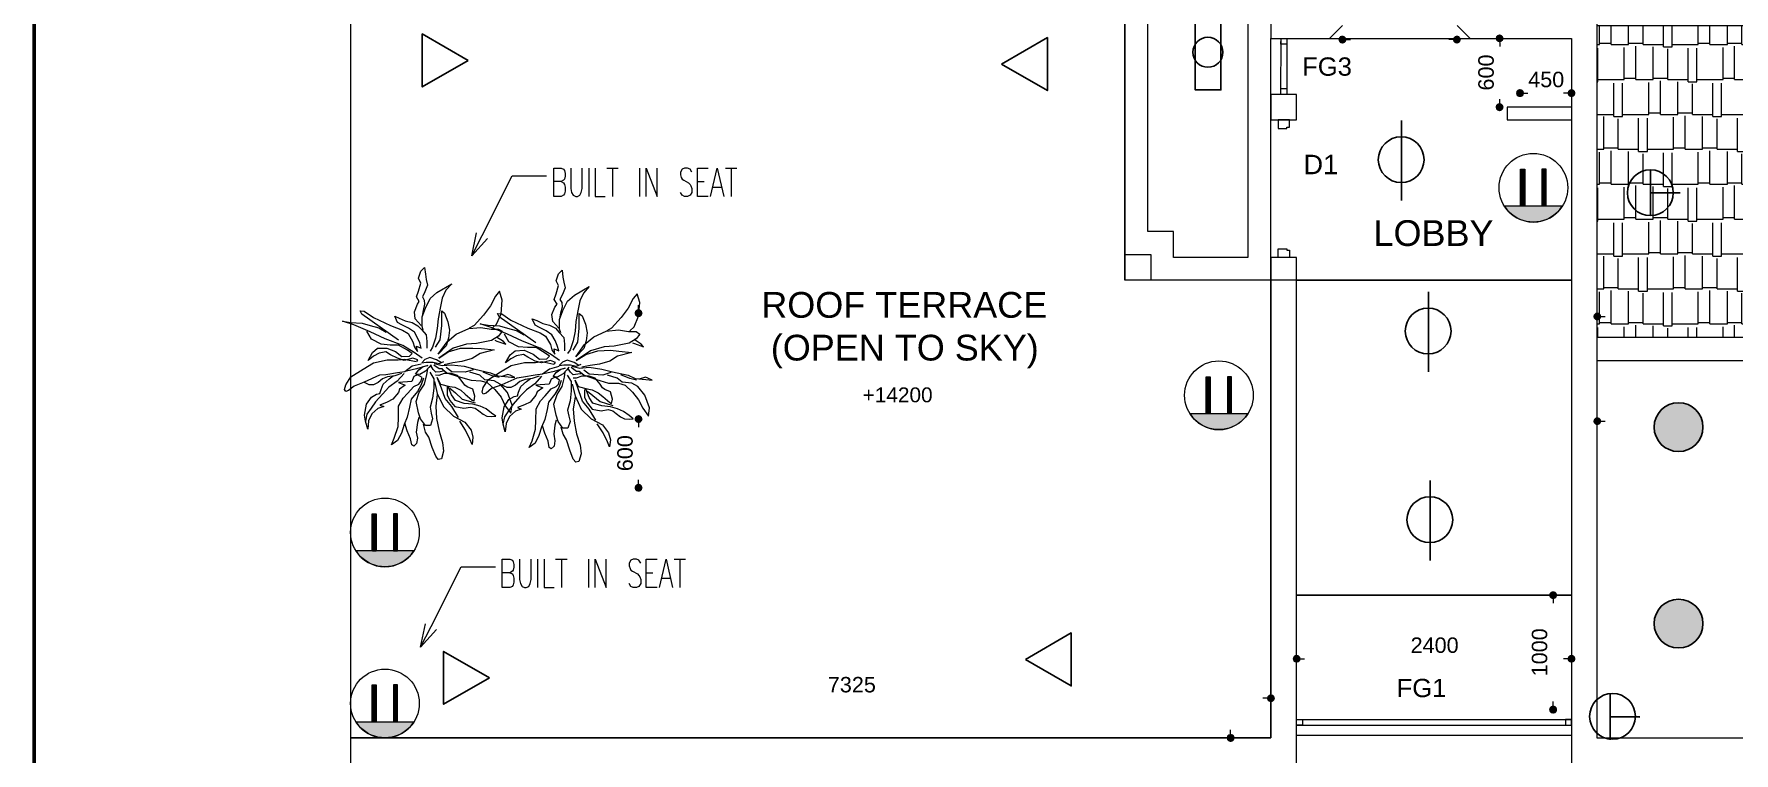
# Model space of a CAD drawing. Header units: millimetres. Extents: x 3717 to 33074, y -976 to 23714.
# Drawn here: x 3717 to 18562, y 8138 to 14419 of the extents above; entities that cross this region are included whole.
import ezdxf

# ---------------------------------------------------------------- set-up
doc = ezdxf.new("R2010")
doc.units = ezdxf.units.MM
doc.layers.add('A-ANNO-DIMS', color=7, linetype='Continuous', lineweight=9)
doc.layers.add('power', color=7, linetype='Continuous', lineweight=9)
for name, color, linetype in [('PDF_0', 7, 'Continuous'), ('PDF_door', 7, 'Continuous'), ('PDF_DOORWINDOW', 7, 'Continuous'), ('PDF_SERVICE-CORE-HATCH', 7, 'Continuous'), ('PDF_TEXT', 7, 'Continuous'), ('PDF_wall', 7, 'Continuous')]:
    doc.layers.add(name, color=color, linetype=linetype)
doc.styles.add('PDF SansSerif', font='sanss___.ttf')

msp = doc.modelspace()

# ---------------------------------------------------------------- hatches: boundary and pattern name
h = msp.add_hatch()
h.set_pattern_fill('DASH', color=256)
h.set_pattern_definition([(0, (-3609.813, 10064.28), (3.175, 3.175), [3.175, -3.175])])
edge = h.paths.add_edge_path()
edge.add_arc((18078, 10985), 213, 0, 360)
h = msp.add_hatch()
h.set_pattern_fill('DASH', color=256)
h.set_pattern_definition([(0, (-3609.813, 8347.7614), (3.175, 3.175), [3.175, -3.175])])
edge = h.paths.add_edge_path()
edge.add_arc((18078, 9269), 213, 0, 360)
at = {"layer": 'A-ANNO-DIMS'}
h = msp.add_hatch(dxfattribs=at)
h.set_pattern_fill('AR-RSHKE', color=256)
h.paths.add_polyline_path([(17367, 14493), (28406, 14493), (28406, 11767), (17367, 11767)])
at = {"layer": 'power'}
h = msp.add_hatch(dxfattribs=at)
h.set_pattern_fill('ANGLE', color=256)
h.set_pattern_definition([(0, (46570.182, 35094.254), (0, 6.985), [5.08, -1.905]), (90, (46570.182, 35094.254), (-6.985, 4e-16), [5.08, -1.905])])
h.paths.add_polyline_path([(16699, 13238), (16735, 13238), (16735, 12917), (16699, 12917)])
h.paths.add_polyline_path([(16921, 13238), (16885, 13238), (16885, 12917), (16921, 12917)])
h = msp.add_hatch(dxfattribs=at)
h.set_pattern_fill('ANGLE', color=256)
h.set_pattern_definition([(0, (32479.917, 40173.04), (0, 6.985), [5.08, -1.905]), (90, (32479.917, 40173.04), (-6.985, 4e-16), [5.08, -1.905])])
edge = h.paths.add_edge_path()
edge.add_line((16556, 12917), (17065, 12917))
edge.add_arc((16810, 13076), 300, 212.0239, 327.9761, ccw=False)
h = msp.add_hatch(dxfattribs=at)
h.set_pattern_fill('ANGLE', color=256)
h.set_pattern_definition([(0, (43823.897, 33280.728), (0, 6.985), [5.08, -1.905]), (90, (43823.897, 33280.728), (-6.985, 4e-16), [5.08, -1.905])])
h.paths.add_polyline_path([(13953, 11425), (13989, 11425), (13989, 11103), (13953, 11103)])
h.paths.add_polyline_path([(14175, 11425), (14139, 11425), (14139, 11103), (14175, 11103)])
h = msp.add_hatch(dxfattribs=at)
h.set_pattern_fill('ANGLE', color=256)
h.set_pattern_definition([(0, (29733.6316, 38359.5144), (0, 6.985), [5.08, -1.905]), (90, (29733.6316, 38359.5144), (-6.985, 4e-16), [5.08, -1.905])])
edge = h.paths.add_edge_path()
edge.add_line((13810, 11104), (14318, 11104))
edge.add_arc((14064, 11263), 300, 212.0239, 327.9761, ccw=False)
h = msp.add_hatch(dxfattribs=at)
h.set_pattern_fill('ANGLE', color=256)
h.set_pattern_definition([(0, (36540.9124, 32082.536), (0, 6.985), [5.08, -1.905]), (90, (36540.9124, 32082.536), (-6.985, 4e-16), [5.08, -1.905])])
h.paths.add_polyline_path([(6670, 10227), (6706, 10227), (6706, 9905), (6670, 9905)])
h.paths.add_polyline_path([(6892, 10227), (6856, 10227), (6856, 9905), (6892, 9905)])
h = msp.add_hatch(dxfattribs=at)
h.set_pattern_fill('ANGLE', color=256)
h.set_pattern_definition([(0, (22450.647, 37161.322), (0, 6.985), [5.08, -1.905]), (90, (22450.647, 37161.322), (-6.985, 4e-16), [5.08, -1.905])])
edge = h.paths.add_edge_path()
edge.add_line((6527, 9906), (7035, 9906))
edge.add_arc((6781, 10065), 300, 212.0239, 327.9761, ccw=False)
h = msp.add_hatch(dxfattribs=at)
h.set_pattern_fill('ANGLE', color=256)
h.set_pattern_definition([(0, (36540.9124, 30588.52), (0, 6.985), [5.08, -1.905]), (90, (36540.9124, 30588.52), (-6.985, 4e-16), [5.08, -1.905])])
h.paths.add_polyline_path([(6670, 8733), (6706, 8733), (6706, 8411), (6670, 8411)])
h.paths.add_polyline_path([(6892, 8733), (6856, 8733), (6856, 8411), (6892, 8411)])
h = msp.add_hatch(dxfattribs=at)
h.set_pattern_fill('ANGLE', color=256)
h.set_pattern_definition([(0, (22450.647, 35667.306), (0, 6.985), [5.08, -1.905]), (90, (22450.647, 35667.306), (-6.985, 4e-16), [5.08, -1.905])])
edge = h.paths.add_edge_path()
edge.add_line((6527, 8412), (7035, 8412))
edge.add_arc((6781, 8571), 300, 212.0239, 327.9761, ccw=False)

# ---------------------------------------------------------------- linework, layer by layer
for p, q in [((15659, 13664), (15659, 12964)), ((17832, 12832), (17832, 13232)), ((17832, 13232), (17832, 12832)), ((17832, 12832), (17832, 13232)), ((17832, 13232), (17832, 13032)), ((17832, 13032), (17832, 12832)), ((17832, 13032), (18000, 13032)), ((17832, 13032), (17832, 13032)), ((17832, 13032), (17832, 13032)), ((17832, 13032), (17832, 13031)), ((18091, 13032), (17841, 13032)), ((17841, 13031), (18091, 13030)), ((15893, 12167), (15893, 11467)), ((15909, 10519), (15909, 9819)), ((17480, 8254), (17480, 8654)), ((17480, 8654), (17480, 8254)), ((17480, 8254), (17480, 8654)), ((17480, 8654), (17480, 8454)), ((17480, 8454), (17480, 8254)), ((17480, 8454), (17648, 8454)), ((17480, 8454), (17480, 8454)), ((17480, 8454), (17480, 8454)), ((17480, 8454), (17480, 8453)), ((17739, 8454), (17489, 8454)), ((17489, 8453), (17739, 8452))]:
    msp.add_line(p, q)
at = {"lineweight": 60}
msp.add_lwpolyline([(3717, 23714), (33043, 23714), (33043, 3822), (3717, 3822)], close=True, dxfattribs=at)
for points in [[(14081, 14597), (14081, 13931), (13857, 13931), (13857, 14597)], [(7508, 14187), (7107, 14419), (7107, 13956)], [(12166, 14155), (12566, 13924), (12566, 14387)], [(12374, 8955), (12775, 8724), (12775, 9187)], [(7694, 8795), (7293, 9026), (7293, 8564)]]:
    msp.add_lwpolyline(points, close=True)
for centre, radius in [((13968, 14259), 131), ((15656, 13321), 200), ((17832, 13032), 200), ((15891, 11824), 200), ((18078, 10985), 213), ((15906, 10176), 200), ((18078, 9269), 213), ((17501, 8458), 200)]:
    msp.add_circle(centre, radius)
at = {"layer": 'A-ANNO-DIMS'}
for p, q in [((14317, 16830), (14317, 12467)), ((13243, 12268), (13243, 15318)), ((13443, 12693), (13443, 15116)), ((6481, 14903), (6481, 8271)), ((13668, 12693), (13443, 12693)), ((13668, 12467), (13668, 12693)), ((14317, 12467), (13668, 12467)), ((14517, 12268), (13243, 12268)), ((14517, 8271), (14517, 12268)), ((6481, 8271), (14517, 8271))]:
    msp.add_line(p, q, dxfattribs=at)
for points in [[(17367, 14493), (28406, 14493), (28406, 11767), (17367, 11767)], [(14517, 14379), (17144, 14379), (17144, 12268), (14517, 12268)], [(14742, 12268), (17144, 12268), (17144, 9518), (14742, 9518)], [(17367, 11567), (24705, 11567), (24705, 8268), (17367, 8268)], [(14742, 9518), (17144, 9518), (17144, 8291), (14742, 8291)]]:
    msp.add_lwpolyline(points, close=True, dxfattribs=at)
at = {"layer": 'PDF_0', "lineweight": 5}
for points in [[(15178, 14371), (15212, 14371)], [(16106, 14371), (16073, 14371)], [(16516, 14345), (16516, 14309)], [(16516, 13814), (16516, 13850)], [(16729, 13902), (16763, 13902)], [(17108, 13902), (17074, 13902)], [(8997, 12016), (8997, 12050)], [(17403, 11951), (17437, 11951)], [(8997, 11020), (8997, 10984)], [(17403, 11036), (17437, 11036)], [(8997, 10491), (8997, 10525)], [(16983, 9482), (16983, 9448)], [(14778, 8961), (14812, 8961)], [(17108, 8961), (17074, 8961)], [(14483, 8616), (14449, 8616)], [(16983, 8553), (16983, 8587)], [(14166, 8304), (14166, 8341)]]:
    msp.add_lwpolyline(points, dxfattribs=at)
at = {"layer": 'PDF_0', "lineweight": 20}
for points in [[(7630, 12659), (7892, 13181), (8193, 13181)], [(7184, 9243), (7446, 9765), (7747, 9765)]]:
    msp.add_lwpolyline(points, dxfattribs=at)
at = {"layer": 'PDF_0', "transparency": 33554559}
for points in [[(15142, 14405), (15123, 14400), (15142, 14371)], [(15142, 14371), (15160, 14400), (15142, 14405)], [(16143, 14405), (16125, 14400), (16143, 14371)], [(16143, 14371), (16161, 14400), (16143, 14405)], [(16498, 14410), (16516, 14379), (16485, 14397)], [(16516, 14415), (16498, 14410), (16516, 14379)], [(16516, 14379), (16532, 14410), (16516, 14415)], [(16545, 14397), (16516, 14379), (16532, 14410)], [(15142, 14371), (15113, 14387), (15108, 14371)], [(15108, 14371), (15113, 14353), (15142, 14371)], [(15123, 14400), (15142, 14371), (15113, 14387)], [(15113, 14353), (15142, 14371), (15123, 14340)], [(15142, 14371), (15123, 14340), (15142, 14335)], [(15173, 14387), (15142, 14371), (15160, 14400)], [(15178, 14371), (15173, 14387), (15142, 14371)], [(15142, 14335), (15160, 14340), (15142, 14371)], [(15160, 14340), (15142, 14371), (15173, 14353)], [(15142, 14371), (15173, 14353), (15178, 14371)], [(16143, 14371), (16112, 14387), (16106, 14371)], [(16106, 14371), (16112, 14353), (16143, 14371)], [(16125, 14400), (16143, 14371), (16112, 14387)], [(16112, 14353), (16143, 14371), (16125, 14340)], [(16143, 14371), (16125, 14340), (16143, 14335)], [(16171, 14387), (16143, 14371), (16161, 14400)], [(16177, 14371), (16171, 14387), (16143, 14371)], [(16143, 14335), (16161, 14340), (16143, 14371)], [(16161, 14340), (16143, 14371), (16171, 14353)], [(16143, 14371), (16171, 14353), (16177, 14371)], [(16516, 14379), (16485, 14397), (16480, 14379)], [(16480, 14379), (16485, 14363), (16516, 14379)], [(16485, 14363), (16516, 14379), (16498, 14351)], [(16516, 14379), (16498, 14351), (16516, 14345)], [(16550, 14379), (16545, 14397), (16516, 14379)], [(16516, 14345), (16532, 14351), (16516, 14379)], [(16532, 14351), (16516, 14379), (16545, 14363)], [(16516, 14379), (16545, 14363), (16550, 14379)], [(16498, 13811), (16516, 13780), (16485, 13798)], [(16516, 13814), (16498, 13811), (16516, 13780)], [(16516, 13780), (16532, 13811), (16516, 13814)], [(16545, 13798), (16516, 13780), (16532, 13811)], [(16693, 13902), (16662, 13920), (16659, 13902)], [(16659, 13902), (16662, 13884), (16693, 13902)], [(16675, 13933), (16693, 13902), (16662, 13920)], [(16662, 13884), (16693, 13902), (16675, 13871)], [(16693, 13938), (16675, 13933), (16693, 13902)], [(16693, 13902), (16675, 13871), (16693, 13868)], [(16693, 13902), (16711, 13933), (16693, 13938)], [(16724, 13920), (16693, 13902), (16711, 13933)], [(16729, 13902), (16724, 13920), (16693, 13902)], [(16693, 13868), (16711, 13871), (16693, 13902)], [(16711, 13871), (16693, 13902), (16724, 13884)], [(16693, 13902), (16724, 13884), (16729, 13902)], [(17144, 13902), (17113, 13920), (17108, 13902)], [(17108, 13902), (17113, 13884), (17144, 13902)], [(17126, 13933), (17144, 13902), (17113, 13920)], [(17113, 13884), (17144, 13902), (17126, 13871)], [(17144, 13938), (17126, 13933), (17144, 13902)], [(17144, 13902), (17126, 13871), (17144, 13868)], [(17144, 13902), (17160, 13933), (17144, 13938)], [(17173, 13920), (17144, 13902), (17160, 13933)], [(17178, 13902), (17173, 13920), (17144, 13902)], [(17144, 13868), (17160, 13871), (17144, 13902)], [(17160, 13871), (17144, 13902), (17173, 13884)], [(17144, 13902), (17173, 13884), (17178, 13902)], [(16516, 13780), (16485, 13798), (16480, 13780)], [(16480, 13780), (16485, 13762), (16516, 13780)], [(16485, 13762), (16516, 13780), (16498, 13749)], [(16516, 13780), (16498, 13749), (16516, 13744)], [(16550, 13780), (16545, 13798), (16516, 13780)], [(16516, 13744), (16532, 13749), (16516, 13780)], [(16532, 13749), (16516, 13780), (16545, 13762)], [(16516, 13780), (16545, 13762), (16550, 13780)], [(8997, 11980), (8966, 11998), (8961, 11980)], [(8961, 11980), (8966, 11962), (8997, 11980)], [(8979, 12011), (8997, 11980), (8966, 11998)], [(8966, 11962), (8997, 11980), (8979, 11949)], [(8997, 12016), (8979, 12011), (8997, 11980)], [(8997, 11980), (8979, 11949), (8997, 11946)], [(8997, 11980), (9013, 12011), (8997, 12016)], [(9025, 11998), (8997, 11980), (9013, 12011)], [(9031, 11980), (9025, 11998), (8997, 11980)], [(8997, 11946), (9013, 11949), (8997, 11980)], [(9013, 11949), (8997, 11980), (9025, 11962)], [(8997, 11980), (9025, 11962), (9031, 11980)], [(17367, 11951), (17339, 11969), (17333, 11951)], [(17333, 11951), (17339, 11933), (17367, 11951)], [(17352, 11982), (17367, 11951), (17339, 11969)], [(17339, 11933), (17367, 11951), (17352, 11920)], [(17367, 11988), (17352, 11982), (17367, 11951)], [(17367, 11951), (17352, 11920), (17367, 11918)], [(17367, 11951), (17385, 11982), (17367, 11988)], [(17398, 11969), (17367, 11951), (17385, 11982)], [(17403, 11951), (17398, 11969), (17367, 11951)], [(17367, 11918), (17385, 11920), (17367, 11951)], [(17385, 11920), (17367, 11951), (17398, 11933)], [(17367, 11951), (17398, 11933), (17403, 11951)], [(8997, 11054), (8966, 11072), (8961, 11054)], [(8961, 11054), (8966, 11038), (8997, 11054)], [(8979, 11085), (8997, 11054), (8966, 11072)], [(8966, 11038), (8997, 11054), (8979, 11025)], [(8997, 11090), (8979, 11085), (8997, 11054)], [(8997, 11054), (8979, 11025), (8997, 11020)], [(8997, 11054), (9013, 11085), (8997, 11090)], [(9025, 11072), (8997, 11054), (9013, 11085)], [(9031, 11054), (9025, 11072), (8997, 11054)], [(8997, 11020), (9013, 11025), (8997, 11054)], [(9013, 11025), (8997, 11054), (9025, 11038)], [(8997, 11054), (9025, 11038), (9031, 11054)], [(17367, 11036), (17339, 11054), (17333, 11036)], [(17333, 11036), (17339, 11020), (17367, 11036)], [(17352, 11067), (17367, 11036), (17339, 11054)], [(17339, 11020), (17367, 11036), (17352, 11007)], [(17367, 11072), (17352, 11067), (17367, 11036)], [(17367, 11036), (17352, 11007), (17367, 11002)], [(17367, 11036), (17385, 11067), (17367, 11072)], [(17398, 11054), (17367, 11036), (17385, 11067)], [(17403, 11036), (17398, 11054), (17367, 11036)], [(17367, 11002), (17385, 11007), (17367, 11036)], [(17385, 11007), (17367, 11036), (17398, 11020)], [(17367, 11036), (17398, 11020), (17403, 11036)], [(8997, 10455), (8966, 10473), (8961, 10455)], [(8961, 10455), (8966, 10436), (8997, 10455)], [(8979, 10486), (8997, 10455), (8966, 10473)], [(8966, 10436), (8997, 10455), (8979, 10424)], [(8997, 10491), (8979, 10486), (8997, 10455)], [(8997, 10455), (8979, 10424), (8997, 10421)], [(8997, 10455), (9013, 10486), (8997, 10491)], [(9025, 10473), (8997, 10455), (9013, 10486)], [(9031, 10455), (9025, 10473), (8997, 10455)], [(8997, 10421), (9013, 10424), (8997, 10455)], [(9013, 10424), (8997, 10455), (9025, 10436)], [(8997, 10455), (9025, 10436), (9031, 10455)], [(16983, 9518), (16952, 9534), (16947, 9518)], [(16947, 9518), (16952, 9500), (16983, 9518)], [(16965, 9547), (16983, 9518), (16952, 9534)], [(16952, 9500), (16983, 9518), (16965, 9487)], [(16983, 9552), (16965, 9547), (16983, 9518)], [(16983, 9518), (16965, 9487), (16983, 9482)], [(16983, 9518), (17001, 9547), (16983, 9552)], [(17014, 9534), (16983, 9518), (17001, 9547)], [(17017, 9518), (17014, 9534), (16983, 9518)], [(16983, 9482), (17001, 9487), (16983, 9518)], [(17001, 9487), (16983, 9518), (17014, 9500)], [(16983, 9518), (17014, 9500), (17017, 9518)], [(14742, 8961), (14714, 8979), (14708, 8961)], [(14708, 8961), (14714, 8942), (14742, 8961)], [(14724, 8992), (14742, 8961), (14714, 8979)], [(14714, 8942), (14742, 8961), (14724, 8932)], [(14742, 8997), (14724, 8992), (14742, 8961)], [(14742, 8961), (14724, 8932), (14742, 8927)], [(14742, 8961), (14760, 8992), (14742, 8997)], [(14773, 8979), (14742, 8961), (14760, 8992)], [(14778, 8961), (14773, 8979), (14742, 8961)], [(14742, 8927), (14760, 8932), (14742, 8961)], [(14760, 8932), (14742, 8961), (14773, 8942)], [(14742, 8961), (14773, 8942), (14778, 8961)], [(17144, 8961), (17113, 8979), (17108, 8961)], [(17108, 8961), (17113, 8942), (17144, 8961)], [(17126, 8992), (17144, 8961), (17113, 8979)], [(17113, 8942), (17144, 8961), (17126, 8932)], [(17144, 8997), (17126, 8992), (17144, 8961)], [(17144, 8961), (17126, 8932), (17144, 8927)], [(17144, 8961), (17160, 8992), (17144, 8997)], [(17173, 8979), (17144, 8961), (17160, 8992)], [(17178, 8961), (17173, 8979), (17144, 8961)], [(17144, 8927), (17160, 8932), (17144, 8961)], [(17160, 8932), (17144, 8961), (17173, 8942)], [(17144, 8961), (17173, 8942), (17178, 8961)], [(14517, 8616), (14488, 8634), (14483, 8616)], [(14483, 8616), (14488, 8600), (14517, 8616)], [(14501, 8647), (14517, 8616), (14488, 8634)], [(14488, 8600), (14517, 8616), (14501, 8587)], [(14517, 8652), (14501, 8647), (14517, 8616)], [(14517, 8616), (14501, 8587), (14517, 8582)], [(14517, 8616), (14535, 8647), (14517, 8652)], [(14548, 8634), (14517, 8616), (14535, 8647)], [(14553, 8616), (14548, 8634), (14517, 8616)], [(14517, 8582), (14535, 8587), (14517, 8616)], [(14535, 8587), (14517, 8616), (14548, 8600)], [(14517, 8616), (14548, 8600), (14553, 8616)], [(16983, 8517), (16952, 8535), (16947, 8517)], [(16947, 8517), (16952, 8499), (16983, 8517)], [(16965, 8548), (16983, 8517), (16952, 8535)], [(16952, 8499), (16983, 8517), (16965, 8486)], [(16983, 8553), (16965, 8548), (16983, 8517)], [(16983, 8517), (16965, 8486), (16983, 8483)], [(16983, 8517), (17001, 8548), (16983, 8553)], [(17014, 8535), (16983, 8517), (17001, 8548)], [(17017, 8517), (17014, 8535), (16983, 8517)], [(16983, 8483), (17001, 8486), (16983, 8517)], [(17001, 8486), (16983, 8517), (17014, 8499)], [(16983, 8517), (17014, 8499), (17017, 8517)], [(14166, 8271), (14135, 8289), (14133, 8271)], [(14133, 8271), (14135, 8253), (14166, 8271)], [(14148, 8302), (14166, 8271), (14135, 8289)], [(14135, 8253), (14166, 8271), (14148, 8240)], [(14166, 8304), (14148, 8302), (14166, 8271)], [(14166, 8271), (14148, 8240), (14166, 8234)], [(14166, 8271), (14185, 8302), (14166, 8304)], [(14197, 8289), (14166, 8271), (14185, 8302)], [(14203, 8271), (14197, 8289), (14166, 8271)], [(14166, 8234), (14185, 8240), (14166, 8271)], [(14185, 8240), (14166, 8271), (14197, 8253)], [(14166, 8271), (14197, 8253), (14203, 8271)]]:
    msp.add_solid(points, dxfattribs=at)
at = {"layer": 'PDF_door', "lineweight": 9}
for points in [[(14605, 13891), (14607, 14379)], [(14657, 14379), (14657, 13891)], [(14742, 8432), (17144, 8432)], [(14742, 8382), (17144, 8382)]]:
    msp.add_lwpolyline(points, dxfattribs=at)
at = {"layer": 'PDF_DOORWINDOW', "lineweight": 5}
for points in [[(14680, 13606), (14680, 13668), (14581, 13668), (14581, 13593), (14657, 13593), (14657, 13606)], [(14680, 12530), (14680, 12467), (14581, 12467), (14581, 12543), (14657, 12543), (14657, 12530)]]:
    msp.add_lwpolyline(points, close=True, dxfattribs=at)
at = {"layer": 'PDF_SERVICE-CORE-HATCH', "lineweight": 20}
for points in [[(7677, 12633), (7539, 12480), (7581, 12683)], [(7539, 12480), (7630, 12659)], [(7231, 9217), (7093, 9064), (7135, 9267)], [(7093, 9064), (7184, 9243)]]:
    msp.add_lwpolyline(points, dxfattribs=at)
at = {"layer": 'PDF_TEXT', "lineweight": 5}
for points in [[(8320, 13129), (8341, 13118), (8349, 13105), (8354, 13082), (8354, 13046), (8349, 13022), (8341, 13010), (8320, 12999), (8255, 12999), (8255, 13248), (8320, 13248), (8341, 13238), (8349, 13225), (8354, 13201), (8354, 13178), (8349, 13152), (8341, 13142), (8320, 13129), (8255, 13129)], [(8406, 13248), (8406, 13069), (8411, 13035), (8426, 13010), (8447, 12999), (8463, 12999), (8483, 13010), (8496, 13035), (8504, 13069), (8504, 13248)], [(8561, 13248), (8561, 12999)], [(8618, 13248), (8618, 12999), (8704, 12999)], [(8719, 13248), (8818, 13248)], [(8769, 13248), (8769, 12999)], [(9005, 13248), (9005, 12999)], [(9062, 12999), (9062, 13248), (9160, 12999), (9160, 13248)], [(9461, 13212), (9448, 13238), (9425, 13248), (9396, 13248), (9376, 13238), (9363, 13212), (9363, 13188), (9368, 13165), (9376, 13152), (9391, 13142), (9433, 13118), (9448, 13105), (9453, 13093), (9461, 13069), (9461, 13035), (9448, 13010), (9425, 12999), (9396, 12999), (9376, 13010), (9363, 13035)], [(9604, 12999), (9511, 12999), (9511, 13248), (9604, 13248)], [(9625, 12999), (9684, 13248), (9741, 12999)], [(9754, 13248), (9855, 13248)], [(9804, 13248), (9804, 12999)], [(9511, 13129), (9568, 13129)], [(9648, 13082), (9718, 13082)], [(7871, 9713), (7895, 9702), (7900, 9689), (7908, 9666), (7908, 9630), (7900, 9606), (7895, 9594), (7871, 9583), (7806, 9583), (7806, 9832), (7871, 9832), (7895, 9822), (7900, 9809), (7908, 9785), (7908, 9762), (7900, 9736), (7895, 9726), (7871, 9713), (7806, 9713)], [(7957, 9832), (7957, 9653), (7965, 9619), (7980, 9594), (8001, 9583), (8014, 9583), (8037, 9594), (8050, 9619), (8058, 9653), (8058, 9832)], [(8115, 9832), (8115, 9583)], [(8172, 9832), (8172, 9583), (8258, 9583)], [(8271, 9832), (8372, 9832)], [(8323, 9832), (8323, 9583)], [(8559, 9832), (8559, 9583)], [(8616, 9583), (8616, 9832), (8714, 9583), (8714, 9832)], [(9015, 9796), (9000, 9822), (8979, 9832), (8950, 9832), (8930, 9822), (8914, 9796), (8914, 9772), (8922, 9749), (8930, 9736), (8942, 9726), (8987, 9702), (9000, 9689), (9007, 9677), (9015, 9653), (9015, 9619), (9000, 9594), (8979, 9583), (8950, 9583), (8930, 9594), (8914, 9619)], [(9158, 9583), (9064, 9583), (9064, 9832), (9158, 9832)], [(9179, 9583), (9236, 9832), (9293, 9583)], [(9308, 9832), (9407, 9832)], [(9357, 9832), (9357, 9583)], [(9064, 9713), (9121, 9713)], [(9199, 9666), (9272, 9666)]]:
    msp.add_lwpolyline(points, dxfattribs=at)
at = {"layer": 'PDF_wall', "lineweight": 5}
for points in [[(13243, 19530), (13243, 12268)], [(14517, 16630), (14517, 14379), (14742, 14379), (15030, 14379), (15142, 14493)], [(28518, 8268), (17367, 8268), (17367, 13668), (17367, 14605)], [(16145, 14493), (16257, 14379), (16581, 14379), (17144, 14379), (17144, 13780), (16581, 13780), (16581, 13668), (17144, 13668), (17144, 8042)]]:
    msp.add_lwpolyline(points, dxfattribs=at)
for points in [[(14657, 14379), (14657, 14330), (14605, 14330), (14607, 14379)], [(14742, 13668), (14742, 13891), (14517, 13891), (14517, 13668)], [(14657, 13943), (14657, 13891), (14605, 13891), (14605, 13943)], [(13243, 12493), (13469, 12493), (13469, 12268), (13243, 12268)], [(6481, 8042), (14517, 8042), (14742, 8042), (14742, 12467), (14517, 12467), (14517, 8271), (6481, 8271)], [(14742, 8432), (14794, 8432), (14794, 8382), (14742, 8382)], [(17144, 8432), (17092, 8432), (17092, 8382), (17144, 8382)]]:
    msp.add_lwpolyline(points, close=True, dxfattribs=at)
at = {"layer": 'PDF_wall', "lineweight": 20}
for points in [[(7098, 11873), (7046, 11931), (7039, 11993), (7065, 12058), (7080, 12081), (7057, 12122), (7075, 12172), (7096, 12242), (7075, 12286), (7096, 12348), (7127, 12379), (7135, 12320), (7142, 12273), (7153, 12226), (7129, 12167), (7109, 12122), (7124, 12094), (7127, 12058), (7114, 12003), (7106, 11954)], [(8299, 11850), (8247, 11907), (8240, 11969), (8266, 12034), (8284, 12058), (8258, 12099), (8276, 12148), (8297, 12221), (8276, 12263), (8297, 12325), (8328, 12356), (8336, 12296), (8343, 12252), (8354, 12203), (8333, 12143), (8310, 12099), (8325, 12073), (8328, 12034), (8315, 11980), (8307, 11931)], [(7116, 11832), (7106, 11863), (7106, 11949), (7135, 12024), (7176, 12107), (7236, 12161), (7365, 12237), (7314, 12180), (7282, 12112), (7267, 12039), (7246, 11931), (7238, 11845), (7223, 11762), (7197, 11684), (7176, 11648)], [(8317, 11809), (8307, 11840), (8307, 11925), (8336, 12003), (8377, 12084), (8437, 12138), (8566, 12213), (8515, 12156), (8483, 12089), (8468, 12016), (8447, 11907), (8442, 11824), (8424, 11739), (8398, 11661), (8377, 11627)], [(7718, 11850), (7757, 11884), (7796, 11975), (7806, 12094), (7783, 12172), (7747, 12130), (7703, 12045), (7643, 11964), (7560, 11873), (7516, 11850)], [(8919, 11827), (8958, 11860), (8997, 11954), (9007, 12073), (8984, 12148), (8948, 12107), (8904, 12024), (8844, 11943), (8761, 11850), (8719, 11827)], [(7106, 11588), (7036, 11637), (6937, 11697), (6782, 11757), (6652, 11816), (6510, 11879), (6411, 11910), (6481, 11899), (6582, 11894), (6652, 11873), (6727, 11853), (6792, 11814)], [(6899, 11744), (6580, 11972), (6564, 12001), (6600, 11998), (6681, 11943), (6829, 11873), (6935, 11832), (6984, 11803), (7026, 11731), (7039, 11684), (7065, 11645), (7057, 11692), (7098, 11674), (7085, 11720), (7067, 11765), (7039, 11814), (6987, 11850), (6930, 11879), (6891, 11899), (6867, 11954), (6906, 11938), (6958, 11912), (7018, 11899), (7070, 11871), (7103, 11835), (7142, 11790), (7148, 11733), (7148, 11674)], [(7223, 11682), (7264, 11746), (7277, 11873), (7277, 12001), (7303, 11980), (7332, 11905), (7345, 11832), (7337, 11762), (7316, 11694), (7246, 11622), (7324, 11731), (7404, 11796), (7513, 11845), (7620, 11855), (7708, 11842), (7773, 11842), (7806, 11822), (7773, 11780), (7713, 11741), (7581, 11715), (7495, 11710), (7376, 11674), (7251, 11588), (7334, 11643), (7441, 11674), (7550, 11676), (7622, 11671), (7734, 11661), (7612, 11627), (7544, 11583), (7454, 11557), (7373, 11547), (7298, 11528)], [(8307, 11567), (8237, 11617), (8138, 11676), (7983, 11736), (7853, 11796), (7710, 11855), (7612, 11886), (7682, 11876), (7783, 11871), (7853, 11850), (7928, 11829), (7993, 11790)], [(8100, 11720), (7780, 11949), (7765, 11977), (7801, 11975), (7882, 11920), (8029, 11850), (8136, 11809), (8185, 11780), (8227, 11707), (8240, 11661), (8266, 11622), (8258, 11669), (8299, 11650), (8286, 11697), (8268, 11741), (8240, 11790), (8188, 11827), (8131, 11855), (8092, 11876), (8068, 11931), (8107, 11915), (8159, 11889), (8219, 11876), (8271, 11848), (8304, 11811), (8343, 11767), (8349, 11710), (8349, 11650)], [(8424, 11658), (8465, 11726), (8478, 11850), (8478, 11977), (8504, 11956), (8533, 11884), (8546, 11809), (8538, 11739), (8517, 11671), (8447, 11599), (8525, 11707), (8605, 11775), (8714, 11824), (8821, 11835), (8909, 11819), (8974, 11819), (9007, 11798), (8974, 11757), (8914, 11718), (8782, 11692), (8696, 11687), (8577, 11650), (8452, 11567), (8535, 11619), (8642, 11650), (8751, 11656), (8823, 11648), (8937, 11637), (8813, 11606), (8745, 11560), (8655, 11534), (8574, 11523), (8502, 11508)], [(7059, 11557), (7070, 11573), (7026, 11588), (6948, 11567), (6891, 11586), (6829, 11617), (6790, 11643), (6730, 11632), (6681, 11604), (6634, 11567), (6673, 11637), (6717, 11674), (6797, 11676), (6875, 11645), (6930, 11601), (6995, 11604), (7018, 11627), (6979, 11656), (6901, 11702), (6826, 11702), (6748, 11710), (6663, 11754), (6624, 11822)], [(7742, 11744), (7760, 11736), (7838, 11710), (7817, 11733), (7757, 11772)], [(8260, 11534), (8271, 11549), (8227, 11567), (8149, 11547), (8092, 11562), (8029, 11596), (7991, 11619), (7931, 11609), (7882, 11580), (7835, 11547), (7874, 11617), (7918, 11650), (7998, 11656), (8076, 11622), (8131, 11578), (8195, 11580), (8219, 11606), (8180, 11632), (8102, 11679), (8027, 11679), (7949, 11687), (7863, 11731), (7825, 11798)], [(8942, 11720), (8961, 11715), (9038, 11687), (9018, 11710), (8958, 11749)], [(7275, 11547), (7233, 11573), (7174, 11593), (7129, 11575), (7103, 11547), (7142, 11552), (7202, 11552), (7254, 11541), (7295, 11557)], [(7098, 11536), (7018, 11516), (6956, 11469), (6891, 11458), (6790, 11443), (6733, 11438), (6600, 11378), (6512, 11344), (6463, 11305), (6439, 11295), (6427, 11313), (6439, 11355), (6484, 11425), (6590, 11492), (6683, 11547), (6800, 11573), (6896, 11573), (6950, 11578), (7054, 11557)], [(6927, 11453), (6867, 11433), (6803, 11425), (6759, 11407), (6722, 11375), (6681, 11355), (6644, 11355), (6621, 11365), (6598, 11378)], [(7119, 11414), (7098, 11355), (7065, 11295), (7010, 11228), (6997, 11160), (6976, 11072), (6948, 11007), (6925, 10932), (6891, 10867), (6839, 10831), (6862, 10888), (6896, 10989), (6899, 11069), (6901, 11168), (6940, 11238), (6979, 11279), (7033, 11339), (7078, 11360), (7096, 11383), (7106, 11417), (7067, 11443), (7033, 11427), (7015, 11383), (6899, 11375), (6958, 11350), (6909, 11316), (6899, 11287), (6849, 11228), (6800, 11204), (6738, 11178), (6771, 11165), (6720, 11147), (6668, 11101), (6639, 11041), (6631, 10968), (6613, 11036), (6603, 11090), (6621, 11186), (6663, 11248), (6709, 11274), (6738, 11279), (6748, 11313), (6766, 11360), (6818, 11407), (6852, 11433)], [(6948, 11453), (6888, 11386), (6816, 11334), (6759, 11274), (6699, 11207), (6660, 11150), (6624, 11098), (6611, 11036)], [(7207, 11528), (7254, 11497), (7277, 11497), (7293, 11474), (7264, 11469), (7225, 11466), (7202, 11487), (7184, 11516), (7186, 11528), (7166, 11505), (7137, 11474), (7085, 11445), (7049, 11448), (7078, 11484), (7116, 11513), (7155, 11523), (7057, 11495), (6969, 11474)], [(7174, 11464), (7207, 11407), (7207, 11326), (7197, 11238), (7176, 11158), (7186, 11106), (7197, 11056), (7179, 10999), (7135, 10999), (7093, 11056), (7075, 11111), (7054, 11209), (7080, 11290), (7127, 11360), (7148, 11445), (7155, 11495)], [(7212, 11541), (7282, 11523), (7363, 11528), (7474, 11516), (7565, 11492), (7703, 11458), (7768, 11433), (7858, 11425), (7915, 11417), (7876, 11438), (7856, 11445), (7801, 11427)], [(7423, 11069), (7365, 11165), (7306, 11235), (7275, 11326), (7238, 11417), (7267, 11360), (7345, 11339), (7391, 11334), (7443, 11308), (7482, 11274), (7544, 11220), (7560, 11215), (7565, 11254), (7550, 11316), (7500, 11337), (7480, 11350), (7456, 11383), (7415, 11435), (7363, 11453), (7298, 11453), (7251, 11435), (7223, 11438)], [(7288, 11487), (7321, 11458), (7420, 11427), (7534, 11394), (7620, 11388), (7674, 11375), (7742, 11313), (7796, 11246), (7832, 11171), (7882, 11106), (7892, 11176), (7851, 11287), (7788, 11360), (7734, 11388), (7653, 11399), (7609, 11438), (7524, 11464)], [(7552, 11484), (7482, 11464), (7365, 11469), (7316, 11505)], [(8299, 11513), (8219, 11492), (8157, 11448), (8092, 11438), (7991, 11420), (7934, 11414), (7801, 11355), (7713, 11321), (7664, 11282), (7640, 11272), (7630, 11290), (7640, 11331), (7685, 11401), (7791, 11469), (7884, 11523), (8001, 11549), (8097, 11549), (8151, 11557), (8255, 11534)], [(7778, 11417), (7718, 11433), (7640, 11466)], [(8408, 11508), (8455, 11474), (8478, 11474), (8494, 11451), (8465, 11448), (8426, 11443), (8403, 11464), (8385, 11492), (8387, 11508), (8367, 11482), (8338, 11451), (8286, 11422), (8250, 11427), (8278, 11461), (8317, 11490), (8356, 11500), (8258, 11471), (8170, 11451)], [(8374, 11440), (8408, 11383), (8408, 11303), (8398, 11215), (8377, 11134), (8387, 11082), (8398, 11033), (8380, 10976), (8336, 10976), (8294, 11033), (8276, 11090), (8255, 11186), (8284, 11269), (8328, 11339), (8349, 11422), (8356, 11471)], [(8476, 11523), (8434, 11549), (8374, 11570), (8333, 11552), (8304, 11523), (8343, 11528), (8403, 11528), (8455, 11518), (8496, 11534)], [(8413, 11518), (8483, 11500), (8564, 11508), (8675, 11492), (8769, 11469), (8904, 11438), (8968, 11409), (9059, 11401), (9116, 11394), (9077, 11414), (9057, 11422), (9002, 11404)], [(8489, 11464), (8522, 11438), (8621, 11404), (8735, 11370), (8821, 11368), (8878, 11352), (8942, 11290), (8997, 11222), (9033, 11150), (9083, 11082), (9093, 11152), (9051, 11264), (8989, 11339), (8937, 11368), (8854, 11378), (8810, 11414), (8725, 11440)], [(8753, 11461), (8683, 11440), (8566, 11448), (8517, 11482)], [(8979, 11394), (8919, 11409), (8841, 11443)], [(7215, 11383), (7238, 11279), (7293, 11165), (7381, 11080), (7480, 11028), (7534, 10958), (7550, 10898), (7542, 10833), (7524, 10880), (7485, 10958), (7435, 11038)], [(7324, 11337), (7324, 11267), (7347, 11217), (7391, 11165), (7469, 11150), (7529, 11160), (7570, 11150), (7601, 11126), (7638, 11098), (7672, 11080), (7713, 11077), (7749, 11080), (7713, 11108), (7664, 11145), (7612, 11168), (7550, 11186), (7474, 11191), (7397, 11217), (7363, 11267), (7334, 11339)], [(7347, 11324), (7397, 11285), (7456, 11230), (7570, 11196)], [(8128, 11430), (8068, 11409), (8006, 11401), (7959, 11383), (7923, 11352), (7882, 11331), (7848, 11331), (7822, 11342), (7799, 11355)], [(8320, 11391), (8299, 11331), (8266, 11272), (8211, 11204), (8198, 11139), (8177, 11051), (8149, 10984), (8125, 10911), (8092, 10844), (8040, 10807), (8066, 10864), (8097, 10966), (8100, 11046), (8102, 11145), (8141, 11215), (8180, 11259), (8234, 11318), (8278, 11339), (8297, 11360), (8307, 11394), (8268, 11420), (8234, 11404), (8216, 11360), (8100, 11352), (8159, 11329), (8110, 11292), (8100, 11264), (8050, 11204), (8001, 11181), (7939, 11155), (7972, 11142), (7921, 11124), (7869, 11077), (7840, 11018), (7832, 10945), (7814, 11012), (7804, 11067), (7822, 11163), (7863, 11225), (7910, 11251), (7939, 11259), (7949, 11290), (7967, 11339), (8019, 11383), (8053, 11409)], [(8149, 11430), (8089, 11362), (8017, 11311), (7959, 11251), (7900, 11184), (7861, 11126), (7825, 11075), (7812, 11012)], [(8416, 11360), (8442, 11259), (8494, 11142), (8582, 11056), (8681, 11005), (8735, 10935), (8751, 10875), (8743, 10813), (8725, 10857), (8686, 10935), (8636, 11015)], [(8623, 11046), (8566, 11142), (8507, 11212), (8476, 11303), (8442, 11394), (8468, 11339), (8546, 11318), (8592, 11311), (8644, 11285), (8683, 11251), (8745, 11199), (8761, 11191), (8769, 11230), (8751, 11292), (8701, 11313), (8681, 11329), (8660, 11360), (8616, 11412), (8564, 11430), (8502, 11430), (8452, 11412), (8424, 11414)], [(8525, 11313), (8525, 11243), (8551, 11194), (8592, 11142), (8670, 11126), (8730, 11139), (8771, 11126), (8802, 11103), (8839, 11075), (8872, 11056), (8914, 11054), (8950, 11056), (8914, 11085), (8865, 11121), (8813, 11145), (8751, 11163), (8675, 11171), (8598, 11194), (8564, 11243), (8535, 11318)], [(8551, 11300), (8598, 11261), (8660, 11209), (8771, 11173)], [(7238, 11269), (7225, 11168), (7233, 11059), (7254, 10950), (7285, 10852), (7293, 10774), (7275, 10709), (7246, 10701), (7225, 10730), (7194, 10807), (7166, 10898), (7137, 10942), (7119, 11010)], [(8442, 11246), (8426, 11145), (8434, 11036), (8455, 10927), (8486, 10828), (8494, 10753), (8476, 10686), (8447, 10678), (8426, 10706), (8395, 10784), (8367, 10875), (8338, 10922), (8320, 10986)], [(7078, 11069), (7065, 11025), (7054, 10942), (7065, 10888), (7057, 10841), (7033, 10818), (7015, 10831), (7005, 10883), (6976, 10953), (6956, 11020)], [(8278, 11046), (8266, 11002), (8255, 10922), (8266, 10864), (8258, 10818), (8234, 10794), (8216, 10807), (8206, 10862), (8177, 10932), (8157, 10997)]]:
    msp.add_lwpolyline(points, dxfattribs=at)
at = {"layer": 'power'}
for p, q in [((16556, 12917), (17065, 12917)), ((13810, 11104), (14318, 11104)), ((6527, 9906), (7035, 9906)), ((6527, 8412), (7035, 8412))]:
    msp.add_line(p, q, dxfattribs=at)
for points in [[(16699, 13238), (16735, 13238), (16735, 12917), (16699, 12917)], [(16921, 13238), (16885, 13238), (16885, 12917), (16921, 12917)], [(13953, 11425), (13989, 11425), (13989, 11103), (13953, 11103)], [(14175, 11425), (14139, 11425), (14139, 11103), (14175, 11103)], [(6670, 10227), (6706, 10227), (6706, 9905), (6670, 9905)], [(6892, 10227), (6856, 10227), (6856, 9905), (6892, 9905)], [(6670, 8733), (6706, 8733), (6706, 8411), (6670, 8411)], [(6892, 8733), (6856, 8733), (6856, 8411), (6892, 8411)]]:
    msp.add_lwpolyline(points, close=True, dxfattribs=at)
for centre in [(16810, 13076), (14064, 11263), (6781, 10065), (6781, 8571)]:
    msp.add_circle(centre, 300, dxfattribs=at)
for centre in [(16810, 13076), (14064, 11263), (6781, 10065), (6781, 8571)]:
    msp.add_arc(centre, 300, 212.0239, 327.9761, dxfattribs=at)

# ---------------------------------------------------------------- texts
at = {"layer": 'PDF_TEXT', "attachment_point": 7, "style": 'PDF SansSerif'}
for s, insert, char_height in [('FG3', (14791, 14052), 160), ('450', (16765, 13952), 135), ('D1', (14802, 13194), 170), ('LOBBY', (15414, 12564), 225), ('ROOF TERRACE', (10068, 11937), 224.99), ('(OPEN TO SKY)', (10151, 11499), 224.99), ('+14200', (10953, 11200), 130), ('2400', (15738, 9011), 135), ('7325', (10649, 8666), 135), ('FG1', (15616, 8624), 160)]:
    msp.add_mtext(s, dxfattribs=dict(at, insert=insert, char_height=char_height))
at = {"layer": 'PDF_TEXT', "char_height": 135, "attachment_point": 7, "rotation": 90, "style": 'PDF SansSerif'}
for s, insert in [('600', (16466, 13925)), ('600', (8947, 10600)), ('1000', (16933, 8808))]:
    msp.add_mtext(s, dxfattribs=dict(at, insert=insert))

doc.saveas('drawing.dxf')
